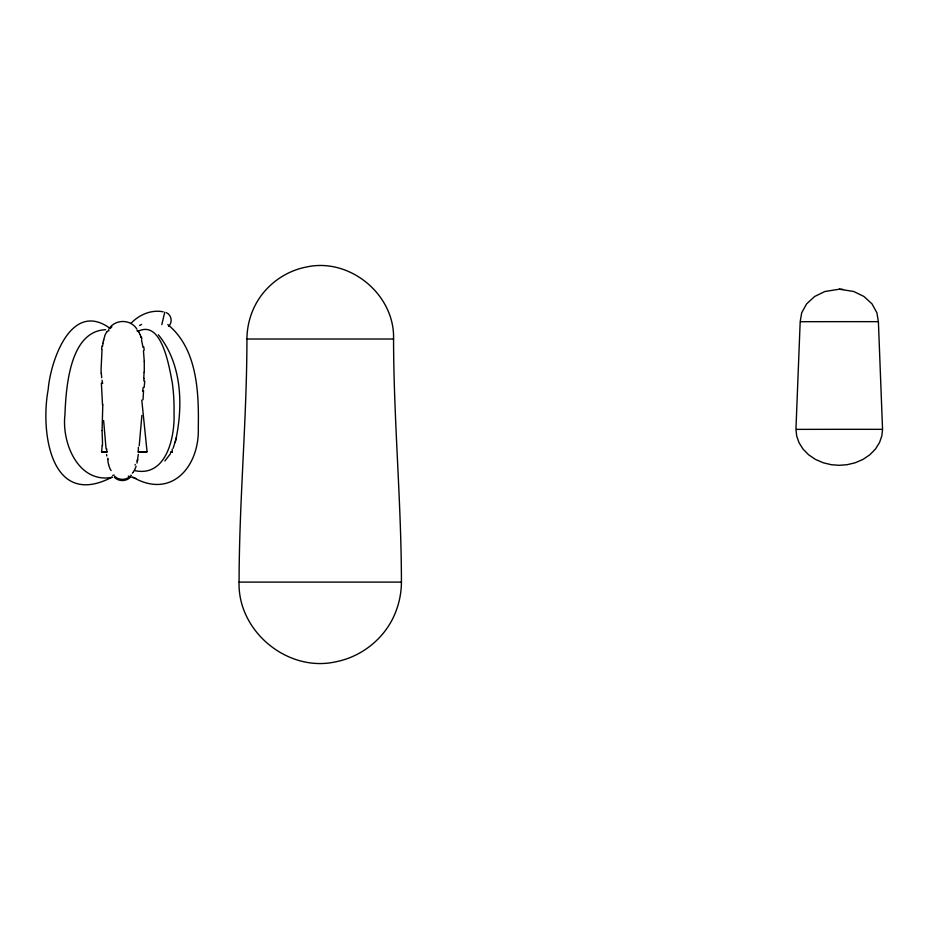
<?xml version="1.0" encoding="UTF-8"?>
<svg xmlns="http://www.w3.org/2000/svg" width="929" height="929" viewBox="0 0 929 929"><rect width="100%" height="100%" fill="white"/><g stroke="black" fill="none" stroke-linecap="round" stroke-linejoin="round"><path stroke-width="1.39" d="M138.375 450.379L138.363 447.279M138.375 450.728L138.363 451.773A52.163 0.848 -0.2 0 1 147.072 451.796L137.898 452.005M239.078 582.111C239.194 501.01 246.824 420.117 246.94 339.015C247.009 327.02 249.994 315.082 255.603 304.468C265.775 285.354 284.704 271.303 305.955 267.122C349.385 257.066 394.941 294.458 393.559 339.015C393.675 420.117 401.305 501.01 401.433 582.111C401.351 595.408 398.042 608.623 391.841 620.375C380.576 641.544 359.604 657.093 336.089 661.727C287.99 672.863 237.545 631.453 239.078 582.111L401.433 582.111M144.274 372.181L144.262 361.381M106.777 449.067L106.719 451.889L101.818 451.947L107.288 452.017M102.794 404.487L102.085 430.533M102.457 445.548L102.492 443.934A60.269 55.043 88.6 0 0 102.492 442.587L102.085 430.708M143.554 390.598L143.02 399.76M144.018 378.44L143.844 381.029M141.882 415.426L139.211 445.769M138.316 454.386L136.981 463.095M102.027 349.501L101.098 368.801A55.845 23.84 85.6 0 0 101.203 373.33M143.194 387.416L142.578 391.19M102.504 346.331L103.049 343.312M137.678 459.46L137.329 461.26L137.492 460.436M161.797 324.651L164.758 312.156M103.607 340.792L103.816 339.991M176.498 437.513L173.154 448.266M175.186 442.494C183.396 406.925 182.374 364.249 158.36 334.777M136.11 466.242L134.74 469.842M170.53 453.607L164.863 461.005M108.658 329.342C114.743 318.972 130.792 318.833 136.923 329.249M132.835 472.571L133.091 472.28A22.737 11.009 81.2 0 0 133.764 471.433M168.532 326.369C172.864 322.642 171.61 314.838 166.303 312.667M110.179 328.46L111.852 326.787M131.082 323.246C139.153 314.71 151.288 309.485 163.074 311.784M130.211 477.39C126.054 481.57 118.784 481.628 114.592 477.448M138.316 331.212C162.076 319.506 169.322 367.768 172.306 382.818A139.594 98.683 89.5 0 1 174.025 413.312C175.012 437.153 166.233 478.098 134.008 470.457M128.968 477.216C124.741 480.467 118.389 479.968 114.604 476.252M139.582 325.533L141.58 324.407M112.049 477.134C50.549 509.417 40.261 431.718 48.192 389.437C50.445 361.683 70.569 301.147 108.716 327.449M112.63 477.262C78.5 484.055 61.651 443.145 64.914 415.147C65.982 389.239 69.129 331.154 105.616 329.702M839.305 289.209L824.906 291.497L814.652 296.479L806.569 303.934L801.704 312.759L800.183 321.701L795.944 429.372L796.664 435.922L798.986 442.61L803.004 449.055L808.625 454.792L815.546 459.46L823.303 462.793L831.362 464.721L839.235 465.313L847.12 464.709L855.179 462.781L862.936 459.449L869.858 454.769L875.49 449.021L879.508 442.576L881.83 435.887L882.55 429.337L878.393 321.666L876.883 312.736L872.029 303.899L863.947 296.467L853.693 291.485L839.305 289.209L842.812 289.337M800.844 321.689C821.596 321.666 857.2 321.62 877.742 321.666M796.676 429.372C819.564 429.337 859.279 429.279 881.83 429.349M172.271 452.156L170.448 452.168A52.163 0.848 -0.2 0 1 172.248 452.156L172.202 449.183M246.94 339.015L393.559 339.015M137.376 330.898L137.237 330.875A19.288 3.867 80.4 0 0 137.027 330.91M135.913 478.458L128.295 476.101M132.766 477.1C171.598 499.814 199.665 466.184 198.295 427.816C198.922 392.444 197.424 348.712 167.777 324.558M140.732 336.972L140.941 337.68M147.049 451.715L141.789 400.109M141.533 339.863L142.996 347.353M108.6 464.407L108.751 465.023A23.736 11.543 -80.2 0 0 110.005 468.692A24.038 11.682 -80.2 0 0 111.097 470.55M102.027 380.263L102.306 381.842A9.847 4.134 85.5 0 0 102.678 383.445M143.461 350.883L144.262 361.288M101.702 377.72L101.319 373.33M106.626 454.502L106.777 455.976M106.069 448.951L103.63 420.547M102.527 405.137L101.377 383.015M107.915 459.309L107.88 458.194M132.824 472.547A22.911 11.102 81.1 0 1 132.371 473M144.727 381.18A46.589 18.522 -86.6 0 1 144.1 387.498M144.03 372.262A62.8 20.403 -86.3 0 1 143.763 378.44M143.67 346.633A63.427 28.253 -85 0 1 144.181 350.233M141.254 336.588A31.447 9.545 89.1 0 1 141.905 338.795M140.093 334.545A24.479 6.131 86.2 0 1 140.802 336.507M139.036 332.512A20.008 4.459 84.2 0 1 139.861 334.219M138.026 331.177A17.465 3.635 82.7 0 1 138.885 332.268M137.376 330.852A16.815 3.414 81.7 0 1 137.968 331.096M135.251 464.43A16.838 6.108 83.9 0 1 135.042 465.069M131.407 475.416A37.752 33.943 -83.4 0 1 130.71 475.207M114.104 475.021A37.357 33.549 88.5 0 1 112.723 475.427M101.609 348.956A52.663 20.995 86.6 0 1 102.085 345.809M102.875 343.01A38.716 13.83 88.2 0 1 103.456 340.478M103.723 339.666A31.029 10.602 88.9 0 1 104.663 336.612M104.652 336.089A24.398 8.024 89.8 0 1 106.974 331.792M107.079 331.595A19.358 5.864 -87.5 0 1 109.099 330.724M108.542 464.488A21.344 10.242 -80.7 0 1 108.019 461.574A17.906 8.419 -81.2 0 1 107.845 459.356M102.12 445.537A41.561 37.346 89.3 0 1 101.505 451.877"/></g></svg>
